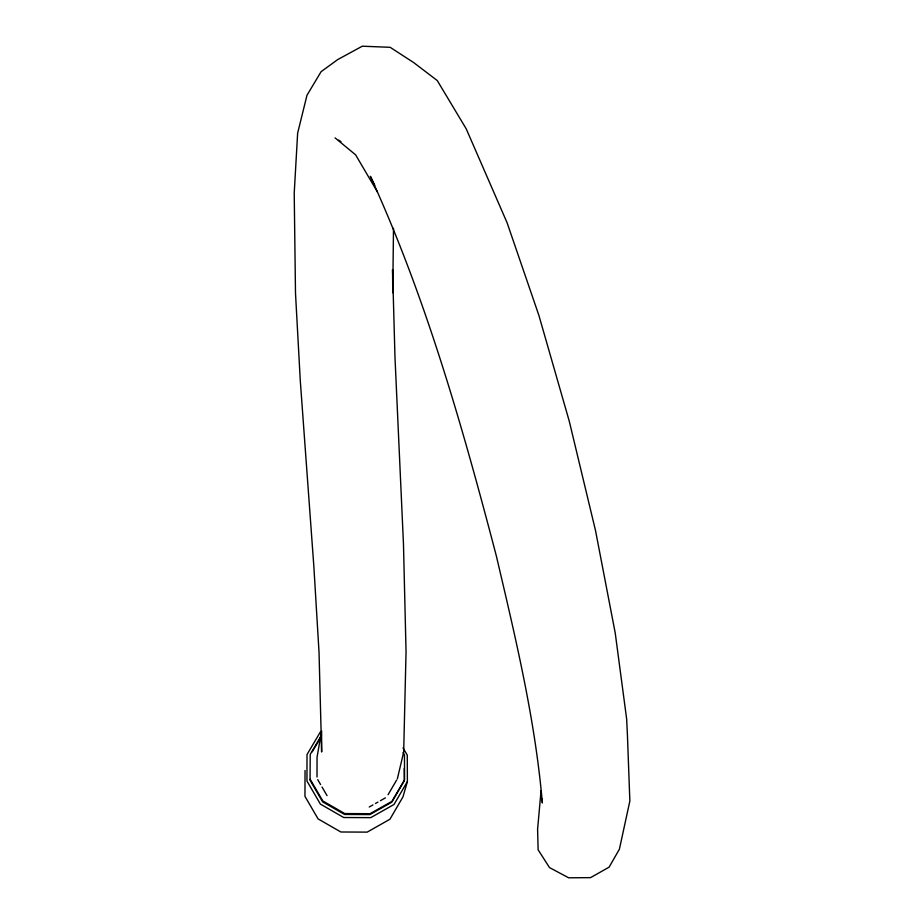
<?xml version="1.0" encoding="UTF-8"?>
<svg xmlns="http://www.w3.org/2000/svg" width="924" height="924" viewBox="0 0 924 924"><rect width="100%" height="100%" fill="white"/><g stroke="black" fill="none" stroke-linecap="round" stroke-linejoin="round"><path stroke-width="1.39" d="M305.036 770.5L304.966 796.361L318.075 818.895L340.864 831.993L367.186 832.12L389.928 819.241L402.968 796.881L407.38 781.577L407.276 755.139L403.014 747.909M317.013 777.003L317.048 757.241L321.621 730.757L321.633 752.009L319.034 652.309L313.848 566.412L300.277 380.515L295.495 293.197L294.213 193.162L297.644 133.137L306.976 95.276L321.09 71.691L337.63 59.633L362.289 46.2L390.147 47.309L413.698 62.589L437.248 80.538L466.216 128.829L507.091 222.753L538.9 315.419L569.276 421.252L595.518 530.584L615.234 633.056L626.645 718.964L627.442 735.423L629.856 801.039L619.403 849.191L609.112 867.151L590.54 877.638L568.676 877.8L549.48 867.578L538.115 849.768L537.595 829.221L541.06 790.701M393.497 228.332L392.746 292.735L392.561 269.704L394.987 357.334L403.465 543.924L406.052 651.697L403.673 752.194L397.343 778.874M388.068 794.732L396.627 780.087M407.38 781.577L394.017 804.469L370.72 817.648L343.74 817.521L320.385 804.088L306.953 781.011L307.011 754.538L320.501 731.773M320.79 736.555L310.221 754.388L310.037 780.214L322.649 801.87L344.571 814.46L369.877 814.587L391.753 802.228L404.296 780.745L404.25 768.341M312.208 751.813L321.344 736.37M369.242 807.01L372.973 804.896M375.456 803.499L377.951 802.09M380.434 800.692L385.4 797.874M338.6 140.136L340.956 141.638M335.066 137.872L355.613 154.839L377.442 191.973M403.06 752.552L404.469 754.954L404.562 779.798L391.995 801.316L370.097 813.697L344.744 813.57L322.799 800.958L310.164 779.267M317.729 779.648L320.593 784.568M322.026 787.029L327.05 795.633M374.774 185.308L370.362 176.299C425.964 297.736 462.474 426.726 496.257 555.613C515.419 637.271 535.158 719.219 542.353 802.991L542.203 798.879"/></g></svg>
